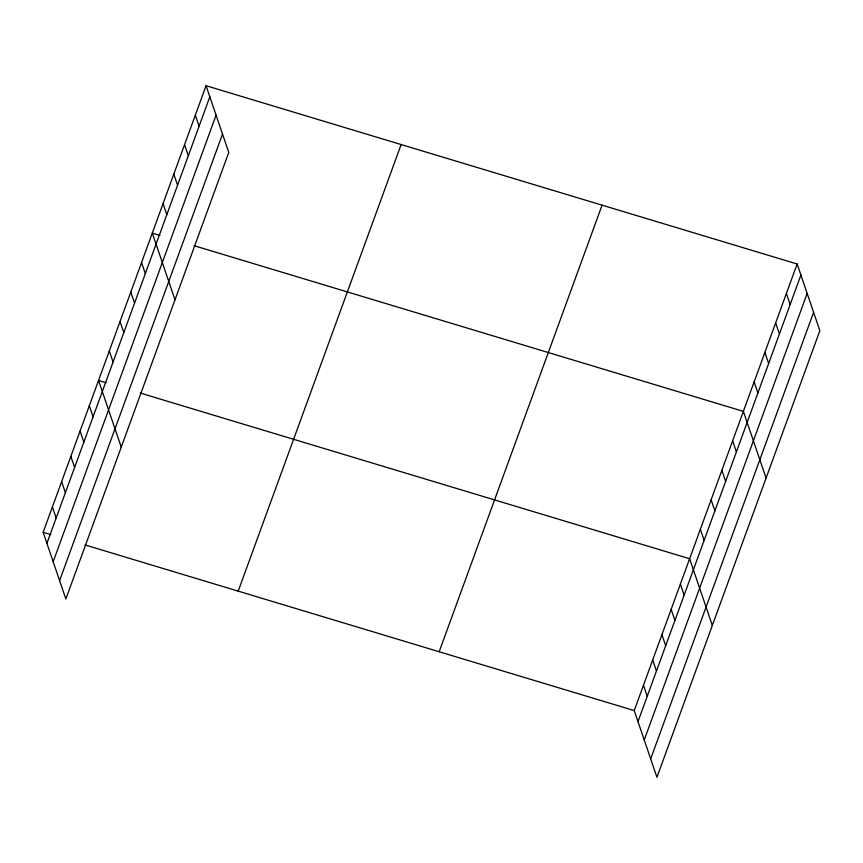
<?xml version="1.0" encoding="UTF-8"?>
<svg xmlns="http://www.w3.org/2000/svg" width="863" height="863" viewBox="0 0 863 863"><rect width="100%" height="100%" fill="white"/><g stroke="black" fill="none" stroke-linecap="round" stroke-linejoin="round"><path stroke-width="1.29" d="M206.063 85.717L228.771 152.417L65.858 599.008L43.15 532.309L206.063 85.717L797.142 263.992L819.85 330.691L656.937 777.283L634.229 710.583L797.142 263.992M46.915 543.366L209.828 96.785M53.172 561.727L216.084 115.146M59.601 580.648L222.525 134.056M238.21 591.133L401.122 144.553M439.17 651.748L602.083 205.157M637.994 721.641L800.907 275.06M644.24 740.001L807.164 293.42M650.68 758.922L813.604 312.33M159.903 235.383L152.309 233.096L175.006 299.795M194.099 245.696L743.377 411.371L766.085 478.07M106.138 382.762L98.544 380.464L121.252 447.163M140.335 393.075L689.623 558.739L712.32 625.438M43.15 532.309L50.744 534.596M84.952 544.909L634.229 710.583M786.387 293.463L790.152 304.531M775.643 322.945L779.408 334.003M764.888 352.417L768.653 363.485M754.133 381.888L757.897 392.956M732.633 440.842L736.398 451.91M721.878 470.313L725.643 481.381M711.123 499.796L714.888 510.853M700.368 529.267L704.132 540.335M680.389 584.046L684.154 595.114M671.155 609.354L674.92 620.421M661.921 634.661L665.686 645.729M652.687 659.968L656.463 671.036M643.464 685.276L647.228 696.333M195.318 115.189L199.083 126.257M184.563 144.671L188.328 155.728M173.808 174.143L177.573 185.211M163.053 203.614L166.818 214.682M141.554 262.568L145.318 273.625M130.798 292.039L134.563 303.107M120.043 321.521L123.808 332.579M109.299 350.993L113.064 362.05M89.31 405.772L93.075 416.84M80.076 431.079L83.84 442.147M70.842 456.387L74.617 467.455M61.618 481.694L65.383 492.751M52.384 507.002L56.149 518.059"/></g></svg>
